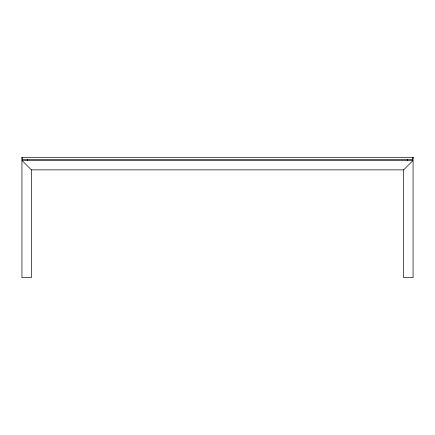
<?xml version="1.0" encoding="UTF-8"?>
<svg xmlns="http://www.w3.org/2000/svg" width="435" height="435" viewBox="0 0 435 435"><rect width="100%" height="100%" fill="white"/><g stroke="black" fill="none" stroke-linecap="round" stroke-linejoin="round"><path stroke-width="0.65" d="M403.637 169.867L413.065 160.439L413.065 277.682L403.637 277.682L403.637 169.867L31.363 169.867L21.935 160.439L21.935 277.682L31.363 277.682L31.363 169.867M21.935 160.439L413.065 160.439M412.429 157.318L412.429 159.368M407.263 159.368L407.263 160.39M27.737 159.368L27.737 160.39M22.571 157.318L22.571 159.368M413.25 157.318L21.75 157.318L21.75 159.368L413.25 159.368L413.25 157.318"/></g></svg>
